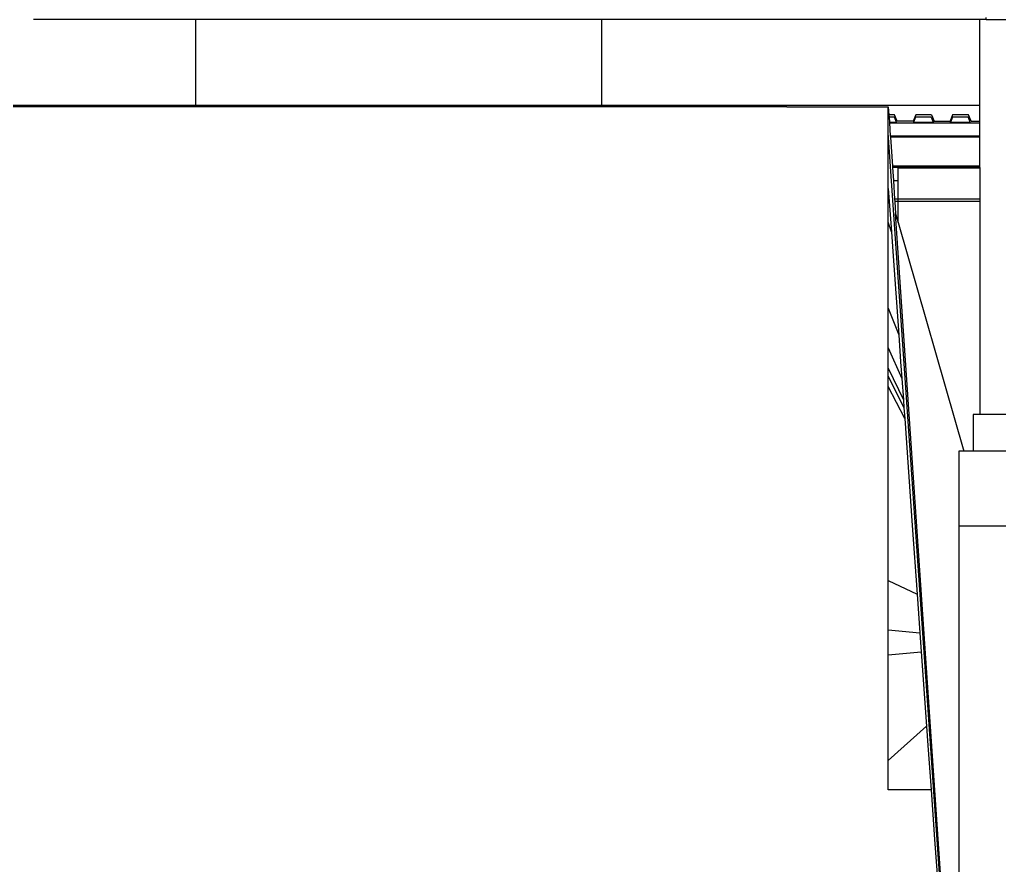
# Model space of a CAD drawing. Extents: x -35.6 to 35.6, y -12.2 to 13.4.
# Drawn here: x 3.76 to 11.26, y 0.37 to 6.83 of the extents above; entities that cross this region are included whole.
import ezdxf

# ---------------------------------------------------------------- set-up
doc = ezdxf.new("R2010")
doc.units = 0
doc.layers.get('0').update_dxf_attribs({"linetype": 'CONTINUOUS'})
doc.layers.add('SECTIONCUTEDGES', color=7, linetype='CONTINUOUS')

msp = doc.modelspace()

# ---------------------------------------------------------------- linework, layer by layer
for p, q in [((5.1094, 6.8329), (3.8679, 6.8329)), ((5.1094, 6.8329), (5.1094, 6.1755)), ((8.2159, 6.8329), (5.1094, 6.8329)), ((8.2159, 6.1755), (8.2159, 6.8329)), ((11.1088, 6.8329), (8.2159, 6.8329)), ((11.1088, 6.1755), (11.1088, 6.8329)), ((11.1588, 6.8329), (11.1088, 6.8329)), ((5.1094, 6.1755), (2.0052, 6.1755)), ((5.1117, 6.1755), (5.1094, 6.1755)), ((5.1117, 6.1669), (5.1117, 6.1755)), ((8.2159, 6.1755), (5.1117, 6.1755)), ((8.2183, 6.1755), (8.2159, 6.1755)), ((8.2183, 6.1755), (8.2183, 6.1669)), ((11.1088, 6.1755), (8.2183, 6.1755)), ((10.4088, 5.9685), (10.4088, 6.1669)), ((11.1088, 6.0555), (11.1088, 6.1755)), ((10.4574, 6.1055), (10.413, 6.1055)), ((10.4551, 6.087), (10.4143, 6.087)), ((10.4703, 6.0497), (10.4551, 6.087)), ((10.4776, 6.0555), (10.4574, 6.1055)), ((10.6188, 6.1055), (10.5986, 6.0555)), ((10.6165, 6.087), (10.6012, 6.0497)), ((10.7375, 6.087), (10.6165, 6.087)), ((10.7398, 6.1055), (10.6188, 6.1055)), ((10.7375, 6.087), (10.7527, 6.0497)), ((10.7398, 6.1055), (10.76, 6.0555)), ((10.9012, 6.1055), (10.881, 6.0555)), ((10.8989, 6.087), (10.8836, 6.0497)), ((11.0119, 6.087), (10.8989, 6.087)), ((11.0222, 6.1055), (10.9012, 6.1055)), ((11.0199, 6.087), (11.0119, 6.087)), ((11.0239, 6.0773), (11.0199, 6.087)), ((11.0424, 6.0555), (11.0222, 6.1055)), ((11.0351, 6.0497), (11.0239, 6.0773)), ((10.4168, 6.0497), (10.4703, 6.0497)), ((10.4173, 6.0429), (10.4731, 6.0429)), ((10.4731, 6.0429), (10.4703, 6.0497)), ((10.4731, 6.0429), (10.5984, 6.0429)), ((10.5986, 6.0555), (10.4776, 6.0555)), ((10.6012, 6.0497), (10.5984, 6.0429)), ((10.5984, 6.0429), (10.7555, 6.0429)), ((10.6012, 6.0497), (10.7527, 6.0497)), ((10.7527, 6.0497), (10.7555, 6.0429)), ((10.7555, 6.0429), (10.8808, 6.0429)), ((10.76, 6.0555), (10.881, 6.0555)), ((10.8836, 6.0497), (10.8808, 6.0429)), ((10.8808, 6.0429), (11.038, 6.0429)), ((10.8836, 6.0497), (11.0351, 6.0497)), ((11.038, 6.0429), (11.0351, 6.0497)), ((11.038, 6.0429), (11.1088, 6.0429)), ((11.0424, 6.0555), (11.1088, 6.0555)), ((11.1088, 6.0429), (11.1088, 6.0555)), ((11.1088, 5.9429), (11.1088, 6.0429)), ((10.4088, 5.9676), (10.4088, 5.9685)), ((10.4088, 5.5414), (10.4088, 5.9676)), ((11.1588, -4.887), (10.4088, 5.9676)), ((10.4241, 5.9429), (11.1088, 5.9429)), ((11.1088, 5.9331), (10.4248, 5.9331)), ((11.1088, 5.9331), (11.1088, 5.9429)), ((11.1088, 5.7127), (11.1088, 5.9331)), ((11.1088, 5.7127), (10.4398, 5.7127)), ((11.1088, 5.7029), (10.4405, 5.7029)), ((10.4838, 5.6986), (11.1088, 5.6986)), ((10.4838, 5.6029), (10.4838, 5.6986)), ((11.1088, 5.7029), (11.1088, 5.7127)), ((11.1088, 5.7029), (11.1088, 5.6986)), ((11.1088, 5.6986), (11.1088, 5.4589)), ((10.4473, 5.6029), (10.4838, 5.6029)), ((10.4838, 5.4589), (10.4838, 5.6029)), ((10.4088, 5.2835), (10.4088, 5.5414)), ((10.4088, 5.5414), (10.4324, 5.2104)), ((10.4838, 5.4589), (10.4571, 5.4589)), ((10.4838, 5.4429), (10.4582, 5.4429)), ((11.1088, 5.4589), (10.4838, 5.4589)), ((10.4838, 5.4429), (10.4838, 5.4589)), ((11.1088, 5.4429), (10.4838, 5.4429)), ((10.4838, 5.2808), (10.4838, 5.4429)), ((11.1088, 5.4589), (11.1088, 5.4429)), ((11.1088, 5.4429), (11.1088, 3.8136)), ((10.4647, 5.3474), (10.4838, 5.2808)), ((10.4088, 5.1669), (10.4088, 5.2835)), ((10.4324, 5.2104), (10.4088, 5.2835)), ((10.4838, 5.2808), (10.9869, 3.5329)), ((10.4324, 5.2104), (10.4431, 5.0608)), ((10.4088, 4.6269), (10.4088, 5.1669)), ((10.4431, 5.0608), (10.4885, 4.423)), ((10.4088, 4.4389), (10.4088, 4.6269)), ((10.4088, 4.6269), (10.4885, 4.423)), ((10.4088, 4.3221), (10.4088, 4.4389)), ((10.4885, 4.423), (10.5033, 4.2149)), ((10.4088, 4.1669), (10.4088, 4.3221)), ((10.4088, 4.3221), (10.5122, 4.0889)), ((10.5033, 4.2149), (10.5122, 4.0889)), ((10.4088, 4.1074), (10.4088, 4.1669)), ((10.4088, 4.1669), (10.5239, 3.9252)), ((10.4088, 4.0274), (10.4088, 4.1074)), ((10.4088, 4.1074), (10.5283, 3.8636)), ((10.5122, 4.0889), (10.5239, 3.9252)), ((10.4088, 3.1669), (10.4088, 4.0274)), ((10.5341, 3.7817), (10.4088, 4.0274)), ((10.5239, 3.9252), (10.5283, 3.8636)), ((10.5283, 3.8636), (10.5341, 3.7817)), ((10.5341, 3.7817), (10.5922, 2.9651)), ((11.0588, 3.8136), (11.0588, 3.5329)), ((11.1088, 3.8136), (11.0588, 3.8136)), ((11.4088, 3.8136), (11.1088, 3.8136)), ((10.9488, 3.5329), (10.9488, 2.9629)), ((10.9869, 3.5329), (10.9488, 3.5329)), ((11.0588, 3.5329), (10.9869, 3.5329)), ((11.4088, 3.5329), (11.0588, 3.5329)), ((10.4088, 2.5452), (10.4088, 3.1669)), ((10.5922, 2.9651), (10.6297, 2.4395)), ((10.9488, 2.9629), (11.4088, 2.9629)), ((10.9488, 2.9629), (10.9488, -1.756)), ((10.4088, 2.1669), (10.4088, 2.5452)), ((10.4088, 2.5452), (10.6297, 2.4395)), ((10.6297, 2.4395), (10.6508, 2.1426)), ((10.4088, 1.9761), (10.4088, 2.1669)), ((10.4088, 2.1669), (10.6508, 2.1426)), ((10.6508, 2.1426), (10.661, 1.9989)), ((10.4088, 1.9761), (10.661, 1.9989)), ((10.4088, 1.1669), (10.4088, 1.9761)), ((10.661, 1.9989), (10.7015, 1.4302)), ((10.4088, 1.1669), (10.7015, 1.4302)), ((10.7015, 1.4302), (10.712, 1.2835)), ((10.712, 1.2835), (10.7363, 0.9421)), ((10.4088, 0.9429), (10.4088, 1.1669)), ((10.7363, 0.9421), (10.4088, 0.9429)), ((10.7363, 0.9421), (10.7632, 0.5642)), ((10.7632, 0.5642), (10.7915, 0.1669))]:
    msp.add_line(p, q)
at = {"layer": 'SECTIONCUTEDGES'}
for p, q in [((11.1588, 6.8329), (11.1588, 6.8489)), ((11.1588, 6.8329), (11.3588, 6.8329)), ((4.1233, 6.1669), (2.0052, 6.1669)), ((5.1117, 6.1669), (4.1233, 6.1669)), ((5.2233, 6.1669), (5.1117, 6.1669)), ((8.2183, 6.1669), (5.2233, 6.1669)), ((9.6333, 6.1669), (8.2183, 6.1669)), ((9.6333, 6.1669), (10.4088, 6.1669)), ((10.4088, 6.1669), (10.413, 6.1055)), ((10.413, 6.1055), (10.4143, 6.087)), ((10.4143, 6.087), (10.4168, 6.0497)), ((10.4168, 6.0497), (10.4173, 6.0429)), ((10.4173, 6.0429), (10.4241, 5.9429)), ((10.4241, 5.9429), (10.4248, 5.9331)), ((10.4248, 5.9331), (10.4398, 5.7127)), ((10.4398, 5.7127), (10.4405, 5.7029)), ((10.4405, 5.7029), (10.4473, 5.6029)), ((10.4473, 5.6029), (10.4571, 5.4589)), ((10.4571, 5.4589), (10.4582, 5.4429)), ((10.4582, 5.4429), (10.4647, 5.3474)), ((10.9488, -1.756), (10.4647, 5.3474))]:
    msp.add_line(p, q, dxfattribs=at)

doc.saveas('drawing.dxf')
